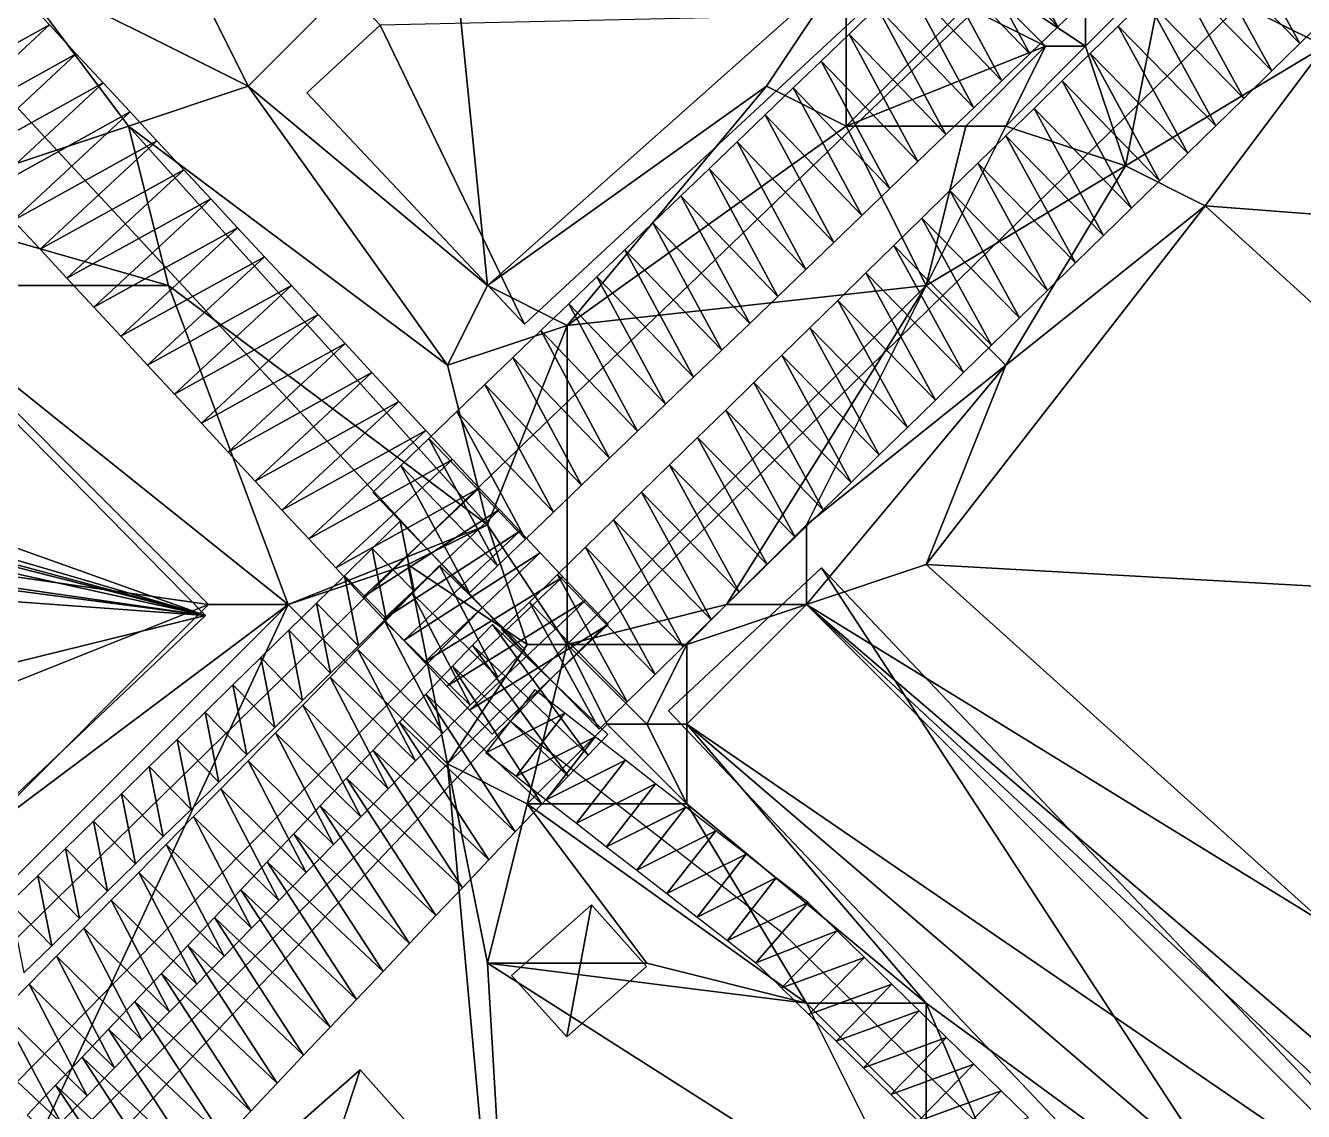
# Model space of a CAD drawing. Header units: metres. Extents: x -1103 to 901, y -902 to 905.
# Drawn here: x -871.2 to -807.1, y -407.4 to -353 of the extents above; entities that cross this region are included whole.
import ezdxf

# ---------------------------------------------------------------- set-up
doc = ezdxf.new("R2010")
doc.units = ezdxf.units.M
for name, color, linetype in [('OSM_BUILDING_FOOTPRINTS', 7, 'CONTINUOUS'), ('OSM_BUILDING_ROOFS', 1, 'CONTINUOUS'), ('OSM_BUILDING_WALLS', 8, 'CONTINUOUS'), ('OSM_ROAD_AXES', 2, 'CONTINUOUS'), ('OSM_ROAD_SURFACE', 9, 'CONTINUOUS'), ('OSM_TERRAIN', 3, 'CONTINUOUS')]:
    doc.layers.add(name, color=color, linetype=linetype)

msp = doc.modelspace()

# ---------------------------------------------------------------- linework, layer by layer
at = {"layer": 'OSM_BUILDING_FOOTPRINTS'}
for points in [[(-857.055, -356.328, 12.194), (-853.386, -352.933, 12.194), (-855.762, -350.4, 12.194), (-849.418, -344.517, 12.194), (-847.14, -346.938, 12.194), (-837.767, -338.246, 12.194), (-828.139, -348.497, 12.194), (-830.759, -350.93, 12.194), (-829.377, -352.401, 12.194), (-846.134, -367.939, 12.194), (-857.055, -356.328, 12.194)], [(-879.317, -398.784, 13.154), (-888.547, -389.052, 13.154), (-879.881, -381.266, 13.154), (-880.942, -380.094, 13.154), (-881.484, -380.426, 13.154), (-883.407, -379.475, 13.154), (-885.264, -377.451, 13.154), (-884.756, -376.776, 13.154), (-885.242, -376.345, 13.154), (-884.866, -375.903, 13.154), (-887.442, -373.525, 13.154), (-878.842, -365.584, 13.154), (-862.151, -382.56, 13.154), (-879.317, -398.784, 13.154)], [(-838.916, -387.337, 12.575), (-831.245, -380.159, 12.575), (-791.595, -422.017, 12.575), (-799.266, -429.194, 12.575), (-838.916, -387.337, 12.575)], [(-846.786, -400.608, 14.568), (-842.785, -397.069, 14.568), (-840.021, -400.165, 14.568), (-844.022, -403.693, 14.568), (-846.786, -400.608, 14.568)], [(-861.907, -411.954, 14.992), (-854.38, -405.341, 14.992), (-850.467, -409.743, 14.992), (-857.994, -416.356, 14.992), (-861.907, -411.954, 14.992)]]:
    msp.add_polyline3d(points, close=True, dxfattribs=at)
at = {"layer": 'OSM_BUILDING_ROOFS'}
for points in [[(-853.386, -352.933, 23.794), (-846.134, -367.939, 23.794), (-829.377, -352.401, 23.794)], [(-853.386, -352.933, 23.794), (-857.055, -356.328, 23.794), (-846.134, -367.939, 23.794)], [(-862.151, -382.56, 18.354), (-878.842, -365.584, 18.354), (-887.442, -373.525, 18.354)], [(-862.151, -382.56, 18.354), (-887.442, -373.525, 18.354), (-884.866, -375.903, 18.354)], [(-862.151, -382.56, 18.354), (-884.866, -375.903, 18.354), (-885.242, -376.345, 18.354)], [(-862.151, -382.56, 18.354), (-884.756, -376.776, 18.354), (-885.264, -377.451, 18.354)], [(-862.151, -382.56, 18.354), (-885.242, -376.345, 18.354), (-884.756, -376.776, 18.354)], [(-862.151, -382.56, 18.354), (-885.264, -377.451, 18.354), (-883.407, -379.475, 18.354)], [(-862.151, -382.56, 18.354), (-883.407, -379.475, 18.354), (-880.942, -380.094, 18.354)], [(-862.151, -382.56, 18.354), (-880.942, -380.094, 18.354), (-879.881, -381.266, 18.354)], [(-831.245, -380.159, 17.775), (-838.916, -387.337, 17.775), (-799.266, -429.194, 17.775)], [(-831.245, -380.159, 17.775), (-799.266, -429.194, 17.775), (-791.595, -422.017, 17.775)], [(-879.881, -381.266, 18.354), (-888.547, -389.052, 18.354), (-862.151, -382.56, 18.354)], [(-888.547, -389.052, 18.354), (-879.317, -398.784, 18.354), (-862.151, -382.56, 18.354)], [(-842.785, -397.069, 24.568), (-846.786, -400.608, 24.568), (-844.022, -403.693, 24.568)], [(-842.785, -397.069, 24.568), (-844.022, -403.693, 24.568), (-840.021, -400.165, 24.568)], [(-854.38, -405.341, 24.992), (-861.907, -411.954, 24.992), (-857.994, -416.356, 24.992)], [(-854.38, -405.341, 24.992), (-857.994, -416.356, 24.992), (-850.467, -409.743, 24.992)]]:
    msp.add_3dface(points, dxfattribs=at)
at = {"layer": 'OSM_BUILDING_WALLS'}
for points in [[(-846.134, -367.939, 12.194), (-829.377, -352.401, 12.194), (-829.377, -352.401, 23.794)], [(-846.134, -367.939, 12.194), (-829.377, -352.401, 23.794), (-846.134, -367.939, 23.794)], [(-853.386, -352.933, 12.194), (-857.055, -356.328, 12.194), (-857.055, -356.328, 23.794)], [(-853.386, -352.933, 12.194), (-857.055, -356.328, 23.794), (-853.386, -352.933, 23.794)], [(-857.055, -356.328, 12.194), (-846.134, -367.939, 12.194), (-846.134, -367.939, 23.794)], [(-857.055, -356.328, 12.194), (-846.134, -367.939, 23.794), (-857.055, -356.328, 23.794)], [(-862.151, -382.56, 13.154), (-878.842, -365.584, 13.154), (-878.842, -365.584, 18.354)], [(-862.151, -382.56, 13.154), (-878.842, -365.584, 18.354), (-862.151, -382.56, 18.354)], [(-831.245, -380.159, 12.575), (-838.916, -387.337, 12.575), (-838.916, -387.337, 17.775)], [(-831.245, -380.159, 12.575), (-838.916, -387.337, 17.775), (-831.245, -380.159, 17.775)], [(-791.595, -422.017, 12.575), (-831.245, -380.159, 12.575), (-831.245, -380.159, 17.775)], [(-791.595, -422.017, 12.575), (-831.245, -380.159, 17.775), (-791.595, -422.017, 17.775)], [(-879.317, -398.784, 13.154), (-862.151, -382.56, 13.154), (-862.151, -382.56, 18.354)], [(-879.317, -398.784, 13.154), (-862.151, -382.56, 18.354), (-879.317, -398.784, 18.354)], [(-838.916, -387.337, 12.575), (-799.266, -429.194, 12.575), (-799.266, -429.194, 17.775)], [(-838.916, -387.337, 12.575), (-799.266, -429.194, 17.775), (-838.916, -387.337, 17.775)], [(-842.785, -397.069, 14.568), (-846.786, -400.608, 14.568), (-846.786, -400.608, 24.568)], [(-842.785, -397.069, 14.568), (-846.786, -400.608, 24.568), (-842.785, -397.069, 24.568)], [(-840.021, -400.165, 14.568), (-842.785, -397.069, 14.568), (-842.785, -397.069, 24.568)], [(-840.021, -400.165, 14.568), (-842.785, -397.069, 24.568), (-840.021, -400.165, 24.568)], [(-846.786, -400.608, 14.568), (-844.022, -403.693, 14.568), (-844.022, -403.693, 24.568)], [(-846.786, -400.608, 14.568), (-844.022, -403.693, 24.568), (-846.786, -400.608, 24.568)], [(-844.022, -403.693, 14.568), (-840.021, -400.165, 14.568), (-840.021, -400.165, 24.568)], [(-844.022, -403.693, 14.568), (-840.021, -400.165, 24.568), (-844.022, -403.693, 24.568)], [(-854.38, -405.341, 14.992), (-861.907, -411.954, 14.992), (-861.907, -411.954, 24.992)], [(-854.38, -405.341, 14.992), (-861.907, -411.954, 24.992), (-854.38, -405.341, 24.992)], [(-850.467, -409.743, 14.992), (-854.38, -405.341, 14.992), (-854.38, -405.341, 24.992)], [(-850.467, -409.743, 14.992), (-854.38, -405.341, 24.992), (-850.467, -409.743, 24.992)]]:
    msp.add_3dface(points, dxfattribs=at)
at = {"layer": 'OSM_ROAD_AXES'}
for points in [[(-851.329, -378.899, 16.744), (-821.805, -350.499, 14.339), (-796.692, -326.335, 13.938), (-778.343, -308.684, 14.936), (-711.326, -244.198, 11.919), (-695.409, -235.672, 11.147)], [(-695.409, -235.672, 11.147), (-704.693, -250.303, 11.393), (-806.883, -348.608, 14.516), (-844.852, -385.755, 16.494)], [(-901.657, -324.655, 15.01), (-895.832, -330.948, 15.031), (-851.329, -378.899, 16.744), (-848.256, -382.15, 16.713)], [(-957.441, -541.844, 15.651), (-939.635, -497.53, 15.073), (-928.814, -475.423, 13.919), (-918.998, -457.707, 14.281), (-907.193, -439.448, 14.407), (-896.383, -425.48, 14.768), (-883.495, -410.351, 15.727), (-851.329, -378.899, 16.744)], [(-949.372, -542.673, 15.503), (-932.958, -498.968, 15.031), (-923.254, -477.745, 14.556), (-911.283, -456.213, 15.343), (-899.312, -438.298, 15.438), (-883.406, -419.033, 15.764), (-871.59, -405.939, 16.887), (-848.256, -382.15, 16.713)], [(-848.256, -382.15, 16.713), (-844.852, -385.755, 16.494)], [(-844.852, -385.755, 16.494), (-846.852, -387.857, 16.62), (-868.086, -410.263, 16.911), (-885.573, -431.474, 16.535), (-894.758, -443.827, 16.578), (-906.563, -463.07, 16.257), (-918.279, -484.646, 15.293), (-942.707, -541.634, 15.245)], [(-846.852, -387.857, 16.62), (-833.223, -398.462, 15.991), (-816.775, -414.519, 15.74), (-797.796, -436.162, 13.42), (-790.224, -446.336, 12.431)]]:
    msp.add_polyline3d(points, dxfattribs=at)
at = {"layer": 'OSM_ROAD_SURFACE'}
for points in [[(-819.379, -353.021, 14.668), (-822.837, -346.634, 14.341), (-824.232, -347.977, 14.393)], [(-819.379, -353.021, 14.668), (-817.984, -351.679, 14.374), (-822.837, -346.634, 14.341)], [(-820.785, -354.374, 14.643), (-824.232, -347.977, 14.393), (-825.638, -349.329, 14.497)], [(-820.785, -354.374, 14.643), (-819.379, -353.021, 14.668), (-824.232, -347.977, 14.393)], [(-810.737, -347.482, 14.542), (-812.143, -348.858, 14.552), (-807.248, -353.861, 14.622)], [(-810.737, -347.482, 14.542), (-807.248, -353.861, 14.622), (-805.842, -352.485, 14.611)], [(-822.191, -355.726, 14.79), (-825.638, -349.329, 14.497), (-827.044, -350.681, 14.942)], [(-822.191, -355.726, 14.79), (-820.785, -354.374, 14.643), (-825.638, -349.329, 14.497)], [(-812.143, -348.858, 14.552), (-813.55, -350.233, 14.563), (-808.654, -355.237, 14.657)], [(-812.143, -348.858, 14.552), (-808.654, -355.237, 14.657), (-807.248, -353.861, 14.622)], [(-813.55, -350.233, 14.563), (-814.956, -351.609, 14.618), (-810.06, -356.613, 14.697)], [(-813.55, -350.233, 14.563), (-810.06, -356.613, 14.697), (-808.654, -355.237, 14.657)], [(-823.597, -357.079, 14.936), (-827.044, -350.681, 14.942), (-828.45, -352.034, 15.144)], [(-823.597, -357.079, 14.936), (-822.191, -355.726, 14.79), (-827.044, -350.681, 14.942)], [(-877.187, -356.918, 15.512), (-869.975, -352.929, 15.536), (-871.323, -351.476, 15.448)], [(-814.956, -351.609, 14.618), (-816.362, -352.985, 14.688), (-811.467, -357.989, 14.746)], [(-814.956, -351.609, 14.618), (-811.467, -357.989, 14.746), (-810.06, -356.613, 14.697)], [(-825.003, -358.431, 15.093), (-828.45, -352.034, 15.144), (-829.855, -353.386, 15.285)], [(-825.003, -358.431, 15.093), (-823.597, -357.079, 14.936), (-828.45, -352.034, 15.144)], [(-877.187, -356.918, 15.512), (-875.838, -358.371, 15.574), (-869.975, -352.929, 15.536)], [(-875.838, -358.371, 15.574), (-868.626, -354.382, 15.619), (-869.975, -352.929, 15.536)], [(-816.362, -352.985, 14.688), (-817.768, -354.361, 14.759), (-812.873, -359.365, 14.795)], [(-816.362, -352.985, 14.688), (-812.873, -359.365, 14.795), (-811.467, -357.989, 14.746)], [(-826.409, -359.783, 15.271), (-829.855, -353.386, 15.285), (-831.261, -354.739, 15.335)], [(-826.409, -359.783, 15.271), (-825.003, -358.431, 15.093), (-829.855, -353.386, 15.285)], [(-875.838, -358.371, 15.574), (-874.49, -359.824, 15.662), (-868.626, -354.382, 15.619)], [(-874.49, -359.824, 15.662), (-867.277, -355.835, 15.693), (-868.626, -354.382, 15.619)], [(-817.768, -354.361, 14.759), (-819.174, -355.737, 14.874), (-814.279, -360.74, 14.844)], [(-817.768, -354.361, 14.759), (-814.279, -360.74, 14.844), (-812.873, -359.365, 14.795)], [(-827.814, -361.136, 15.449), (-831.261, -354.739, 15.335), (-832.667, -356.091, 15.375)], [(-827.814, -361.136, 15.449), (-826.409, -359.783, 15.271), (-831.261, -354.739, 15.335)], [(-819.174, -355.737, 14.874), (-820.581, -357.113, 14.991), (-815.685, -362.116, 14.946)], [(-819.174, -355.737, 14.874), (-815.685, -362.116, 14.946), (-814.279, -360.74, 14.844)], [(-874.49, -359.824, 15.662), (-873.141, -361.277, 15.732), (-867.277, -355.835, 15.693)], [(-873.141, -361.277, 15.732), (-865.929, -357.288, 15.767), (-867.277, -355.835, 15.693)], [(-829.22, -362.488, 15.557), (-832.667, -356.091, 15.375), (-834.073, -357.443, 15.457)], [(-829.22, -362.488, 15.557), (-827.814, -361.136, 15.449), (-832.667, -356.091, 15.375)], [(-873.141, -361.277, 15.732), (-871.793, -362.73, 15.783), (-865.929, -357.288, 15.767)], [(-871.793, -362.73, 15.783), (-864.58, -358.741, 15.845), (-865.929, -357.288, 15.767)], [(-830.626, -363.84, 15.635), (-834.073, -357.443, 15.457), (-835.479, -358.796, 15.556)], [(-830.626, -363.84, 15.635), (-829.22, -362.488, 15.557), (-834.073, -357.443, 15.457)], [(-820.581, -357.113, 14.991), (-821.987, -358.489, 15.107), (-817.092, -363.492, 15.052)], [(-820.581, -357.113, 14.991), (-817.092, -363.492, 15.052), (-815.685, -362.116, 14.946)], [(-871.793, -362.73, 15.783), (-870.444, -364.183, 15.835), (-864.58, -358.741, 15.845)], [(-870.444, -364.183, 15.835), (-863.232, -360.194, 15.922), (-864.58, -358.741, 15.845)], [(-832.032, -365.193, 15.712), (-835.479, -358.796, 15.556), (-836.885, -360.148, 15.654)], [(-832.032, -365.193, 15.712), (-830.626, -363.84, 15.635), (-835.479, -358.796, 15.556)], [(-821.987, -358.489, 15.107), (-823.393, -359.864, 15.164), (-818.498, -364.868, 15.157)], [(-821.987, -358.489, 15.107), (-818.498, -364.868, 15.157), (-817.092, -363.492, 15.052)], [(-870.444, -364.183, 15.835), (-869.095, -365.636, 15.944), (-863.232, -360.194, 15.922)], [(-869.095, -365.636, 15.944), (-861.883, -361.647, 15.989), (-863.232, -360.194, 15.922)], [(-833.438, -366.545, 15.79), (-836.885, -360.148, 15.654), (-838.291, -361.5, 15.753)], [(-833.438, -366.545, 15.79), (-832.032, -365.193, 15.712), (-836.885, -360.148, 15.654)], [(-823.393, -359.864, 15.164), (-824.799, -361.24, 15.192), (-819.904, -366.244, 15.269)], [(-823.393, -359.864, 15.164), (-819.904, -366.244, 15.269), (-818.498, -364.868, 15.157)], [(-834.844, -367.898, 15.865), (-838.291, -361.5, 15.753), (-839.697, -362.853, 15.851)], [(-834.844, -367.898, 15.865), (-833.438, -366.545, 15.79), (-838.291, -361.5, 15.753)], [(-824.799, -361.24, 15.192), (-826.206, -362.616, 15.369), (-821.31, -367.62, 15.396)], [(-824.799, -361.24, 15.192), (-821.31, -367.62, 15.396), (-819.904, -366.244, 15.269)], [(-869.095, -365.636, 15.944), (-867.747, -367.089, 16.041), (-861.883, -361.647, 15.989)], [(-867.747, -367.089, 16.041), (-860.535, -363.1, 16.056), (-861.883, -361.647, 15.989)], [(-826.206, -362.616, 15.369), (-827.612, -363.992, 15.519), (-822.717, -368.995, 15.523)], [(-826.206, -362.616, 15.369), (-822.717, -368.995, 15.523), (-821.31, -367.62, 15.396)], [(-867.747, -367.089, 16.041), (-866.398, -368.542, 16.133), (-860.535, -363.1, 16.056)], [(-866.398, -368.542, 16.133), (-859.186, -364.553, 16.123), (-860.535, -363.1, 16.056)], [(-836.25, -369.25, 15.94), (-839.697, -362.853, 15.851), (-841.103, -364.205, 15.908)], [(-836.25, -369.25, 15.94), (-834.844, -367.898, 15.865), (-839.697, -362.853, 15.851)], [(-827.612, -363.992, 15.519), (-829.018, -365.368, 15.597), (-824.123, -370.371, 15.612)], [(-827.612, -363.992, 15.519), (-824.123, -370.371, 15.612), (-822.717, -368.995, 15.523)], [(-866.398, -368.542, 16.133), (-865.05, -369.996, 16.226), (-859.186, -364.553, 16.123)], [(-865.05, -369.996, 16.226), (-857.837, -366.007, 16.19), (-859.186, -364.553, 16.123)], [(-837.656, -370.602, 16.014), (-841.103, -364.205, 15.908), (-842.509, -365.558, 15.963)], [(-837.656, -370.602, 16.014), (-836.25, -369.25, 15.94), (-841.103, -364.205, 15.908)], [(-829.018, -365.368, 15.597), (-830.424, -366.744, 15.675), (-825.529, -371.747, 15.698)], [(-829.018, -365.368, 15.597), (-825.529, -371.747, 15.698), (-824.123, -370.371, 15.612)], [(-865.05, -369.996, 16.226), (-863.701, -371.449, 16.318), (-857.837, -366.007, 16.19)], [(-863.701, -371.449, 16.318), (-856.489, -367.46, 16.256), (-857.837, -366.007, 16.19)], [(-839.062, -371.955, 16.089), (-842.509, -365.558, 15.963), (-843.914, -366.91, 16.019)], [(-839.062, -371.955, 16.089), (-837.656, -370.602, 16.014), (-842.509, -365.558, 15.963)], [(-840.468, -373.307, 16.163), (-843.914, -366.91, 16.019), (-845.32, -368.262, 16.198)], [(-840.468, -373.307, 16.163), (-839.062, -371.955, 16.089), (-843.914, -366.91, 16.019)], [(-830.424, -366.744, 15.675), (-831.831, -368.119, 15.749), (-826.935, -373.123, 15.783)], [(-830.424, -366.744, 15.675), (-826.935, -373.123, 15.783), (-825.529, -371.747, 15.698)], [(-863.701, -371.449, 16.318), (-862.353, -372.902, 16.411), (-856.489, -367.46, 16.256)], [(-862.353, -372.902, 16.411), (-855.14, -368.913, 16.323), (-856.489, -367.46, 16.256)], [(-841.873, -374.66, 16.238), (-845.32, -368.262, 16.198), (-846.726, -369.615, 16.325)], [(-841.873, -374.66, 16.238), (-840.468, -373.307, 16.163), (-845.32, -368.262, 16.198)], [(-831.831, -368.119, 15.749), (-833.237, -369.495, 15.824), (-828.342, -374.499, 15.869)], [(-831.831, -368.119, 15.749), (-828.342, -374.499, 15.869), (-826.935, -373.123, 15.783)], [(-862.353, -372.902, 16.411), (-861.004, -374.355, 16.504), (-855.14, -368.913, 16.323)], [(-861.004, -374.355, 16.504), (-853.792, -370.366, 16.39), (-855.14, -368.913, 16.323)], [(-843.279, -376.012, 16.312), (-846.726, -369.615, 16.325), (-848.132, -370.967, 16.4)], [(-843.279, -376.012, 16.312), (-841.873, -374.66, 16.238), (-846.726, -369.615, 16.325)], [(-833.237, -369.495, 15.824), (-834.643, -370.871, 15.899), (-829.748, -375.875, 15.954)], [(-833.237, -369.495, 15.824), (-829.748, -375.875, 15.954), (-828.342, -374.499, 15.869)], [(-861.004, -374.355, 16.504), (-859.655, -375.808, 16.594), (-853.792, -370.366, 16.39)], [(-859.655, -375.808, 16.594), (-852.443, -371.819, 16.457), (-853.792, -370.366, 16.39)], [(-844.685, -377.364, 16.424), (-848.132, -370.967, 16.4), (-849.538, -372.319, 16.475)], [(-844.685, -377.364, 16.424), (-843.279, -376.012, 16.312), (-848.132, -370.967, 16.4)], [(-834.643, -370.871, 15.899), (-836.049, -372.247, 15.974), (-831.154, -377.25, 16.04)], [(-834.643, -370.871, 15.899), (-831.154, -377.25, 16.04), (-829.748, -375.875, 15.954)], [(-859.655, -375.808, 16.594), (-858.307, -377.261, 16.684), (-852.443, -371.819, 16.457)], [(-858.307, -377.261, 16.684), (-851.095, -373.272, 16.524), (-852.443, -371.819, 16.457)], [(-846.091, -378.717, 16.575), (-849.538, -372.319, 16.475), (-850.944, -373.672, 16.543)], [(-846.091, -378.717, 16.575), (-844.685, -377.364, 16.424), (-849.538, -372.319, 16.475)], [(-836.049, -372.247, 15.974), (-837.456, -373.623, 16.049), (-832.56, -378.626, 16.107)], [(-836.049, -372.247, 15.974), (-832.56, -378.626, 16.107), (-831.154, -377.25, 16.04)], [(-858.307, -377.261, 16.684), (-856.958, -378.714, 16.774), (-851.095, -373.272, 16.524)], [(-856.958, -378.714, 16.774), (-849.746, -374.725, 16.591), (-851.095, -373.272, 16.524)], [(-847.497, -380.069, 16.761), (-850.944, -373.672, 16.543), (-852.35, -375.024, 16.557)], [(-847.497, -380.069, 16.761), (-846.091, -378.717, 16.575), (-850.944, -373.672, 16.543)], [(-837.456, -373.623, 16.049), (-838.862, -374.999, 16.124), (-833.967, -380.002, 16.182)], [(-837.456, -373.623, 16.049), (-833.967, -380.002, 16.182), (-832.56, -378.626, 16.107)], [(-856.958, -378.714, 16.774), (-855.61, -380.167, 16.865), (-849.746, -374.725, 16.591)], [(-855.61, -380.167, 16.865), (-848.408, -376.167, 16.657), (-849.746, -374.725, 16.591)], [(-838.862, -374.999, 16.124), (-840.268, -376.374, 16.198), (-835.373, -381.378, 16.258)], [(-838.862, -374.999, 16.124), (-835.373, -381.378, 16.258), (-833.967, -380.002, 16.182)], [(-848.903, -381.421, 16.751), (-852.35, -375.024, 16.557), (-853.756, -376.377, 16.637)], [(-848.903, -381.421, 16.751), (-847.497, -380.069, 16.761), (-852.35, -375.024, 16.557)], [(-855.61, -380.167, 16.865), (-854.251, -381.631, 16.824), (-848.408, -376.167, 16.657)], [(-854.251, -381.631, 16.824), (-847.398, -377.235, 16.677), (-848.408, -376.167, 16.657)], [(-840.268, -376.374, 16.198), (-841.674, -377.75, 16.273), (-836.779, -382.754, 16.331)], [(-840.268, -376.374, 16.198), (-836.779, -382.754, 16.331), (-835.373, -381.378, 16.258)], [(-854.251, -381.631, 16.824), (-853.212, -382.73, 16.804), (-847.398, -377.235, 16.677)], [(-853.212, -382.73, 16.804), (-846.374, -378.319, 16.596), (-847.398, -377.235, 16.677)], [(-851.679, -381.339, 16.723), (-852.378, -377.827, 16.727), (-853.777, -379.194, 16.808)], [(-851.679, -381.339, 16.723), (-850.281, -379.971, 16.728), (-852.378, -377.827, 16.727)], [(-841.674, -377.75, 16.273), (-843.081, -379.126, 16.348), (-838.185, -384.13, 16.395)], [(-841.674, -377.75, 16.273), (-838.185, -384.13, 16.395), (-836.779, -382.754, 16.331)], [(-853.212, -382.73, 16.804), (-852.188, -383.814, 16.785), (-846.374, -378.319, 16.596)], [(-852.188, -383.814, 16.785), (-845.349, -379.403, 16.515), (-846.374, -378.319, 16.596)], [(-853.078, -382.706, 16.799), (-853.777, -379.194, 16.808), (-855.175, -380.561, 16.889)], [(-853.078, -382.706, 16.799), (-851.679, -381.339, 16.723), (-853.777, -379.194, 16.808)], [(-852.188, -383.814, 16.785), (-851.163, -384.898, 16.766), (-845.349, -379.403, 16.515)], [(-851.165, -384.897, 16.766), (-844.213, -380.606, 16.425), (-845.348, -379.404, 16.515)], [(-843.081, -379.126, 16.348), (-844.487, -380.502, 16.449), (-839.592, -385.506, 16.366)], [(-843.081, -379.126, 16.348), (-839.592, -385.506, 16.366), (-838.185, -384.13, 16.395)], [(-847.487, -385.65, 16.799), (-850.398, -380.05, 16.727), (-851.771, -381.449, 16.726)], [(-847.487, -385.65, 16.799), (-846.115, -384.251, 16.79), (-850.398, -380.05, 16.727)], [(-854.476, -384.074, 16.877), (-855.175, -380.561, 16.889), (-856.574, -381.929, 16.917)], [(-854.476, -384.074, 16.877), (-853.078, -382.706, 16.799), (-855.175, -380.561, 16.889)], [(-851.165, -384.897, 16.766), (-850.03, -386.098, 16.78), (-844.213, -380.606, 16.425)], [(-850.03, -386.098, 16.78), (-843.078, -381.807, 16.385), (-844.213, -380.606, 16.425)], [(-844.487, -380.502, 16.449), (-845.893, -381.878, 16.638), (-840.998, -386.881, 16.338)], [(-844.487, -380.502, 16.449), (-840.998, -386.881, 16.338), (-839.592, -385.506, 16.366)], [(-855.875, -385.441, 16.923), (-856.574, -381.929, 16.917), (-857.972, -383.296, 16.964)], [(-855.875, -385.441, 16.923), (-854.476, -384.074, 16.877), (-856.574, -381.929, 16.917)], [(-848.86, -387.05, 16.799), (-851.771, -381.449, 16.726), (-853.143, -382.848, 16.804)], [(-848.86, -387.05, 16.799), (-847.487, -385.65, 16.799), (-851.771, -381.449, 16.726)], [(-850.03, -386.098, 16.78), (-848.895, -387.3, 16.801), (-843.078, -381.807, 16.385)], [(-848.895, -387.3, 16.801), (-841.944, -383.009, 16.39), (-843.078, -381.807, 16.385)], [(-845.893, -381.878, 16.638), (-847.299, -383.254, 16.78), (-842.404, -388.257, 16.734)], [(-845.893, -381.878, 16.638), (-842.404, -388.257, 16.734), (-840.998, -386.881, 16.338)], [(-857.273, -386.809, 16.933), (-857.972, -383.296, 16.964), (-859.371, -384.664, 16.971)], [(-857.273, -386.809, 16.933), (-855.875, -385.441, 16.923), (-857.972, -383.296, 16.964)], [(-850.232, -388.449, 16.8), (-853.143, -382.848, 16.804), (-854.516, -384.247, 16.881)], [(-850.232, -388.449, 16.8), (-848.86, -387.05, 16.799), (-853.143, -382.848, 16.804)], [(-848.895, -387.3, 16.801), (-847.76, -388.502, 16.713), (-841.944, -383.009, 16.39)], [(-847.749, -382.997, 16.773), (-848.749, -384.048, 16.774), (-842.955, -389.564, 16.736)], [(-847.749, -382.997, 16.773), (-842.955, -389.564, 16.736), (-841.955, -388.514, 16.71)], [(-851.605, -389.848, 16.838), (-854.516, -384.247, 16.881), (-855.888, -385.647, 16.922)], [(-851.605, -389.848, 16.838), (-850.232, -388.449, 16.8), (-854.516, -384.247, 16.881)], [(-848.749, -384.048, 16.774), (-849.753, -385.102, 16.774), (-843.952, -390.611, 16.762)], [(-848.749, -384.048, 16.774), (-843.952, -390.611, 16.762), (-842.955, -389.564, 16.736)], [(-858.672, -388.176, 16.944), (-859.371, -384.664, 16.971), (-860.769, -386.031, 16.959)], [(-858.672, -388.176, 16.944), (-857.273, -386.809, 16.933), (-859.371, -384.664, 16.971)], [(-849.753, -385.102, 16.774), (-851.083, -386.506, 16.793), (-845.276, -392.009, 16.796)], [(-849.753, -385.102, 16.774), (-845.276, -392.009, 16.796), (-843.952, -390.611, 16.762)], [(-852.978, -391.248, 16.848), (-855.888, -385.647, 16.922), (-857.261, -387.046, 16.932)], [(-852.978, -391.248, 16.848), (-851.605, -389.848, 16.838), (-855.888, -385.647, 16.922)], [(-860.07, -389.544, 16.954), (-860.769, -386.031, 16.959), (-862.168, -387.399, 16.946)], [(-860.07, -389.544, 16.954), (-858.672, -388.176, 16.944), (-860.769, -386.031, 16.959)], [(-851.083, -386.506, 16.793), (-852.41, -387.906, 16.861), (-846.603, -393.409, 16.819)], [(-851.083, -386.506, 16.793), (-846.603, -393.409, 16.819), (-845.276, -392.009, 16.796)], [(-848.081, -389.435, 16.76), (-844.11, -387.457, 16.642), (-845.624, -386.278, 16.58)], [(-854.35, -392.647, 16.858), (-857.261, -387.046, 16.932), (-858.634, -388.445, 16.942)], [(-854.35, -392.647, 16.858), (-852.978, -391.248, 16.848), (-857.261, -387.046, 16.932)], [(-861.469, -390.911, 16.965), (-862.168, -387.399, 16.946), (-863.566, -388.766, 16.934)], [(-861.469, -390.911, 16.965), (-860.07, -389.544, 16.954), (-862.168, -387.399, 16.946)], [(-848.081, -389.435, 16.76), (-846.566, -390.614, 16.789), (-844.11, -387.457, 16.642)], [(-846.566, -390.614, 16.789), (-842.595, -388.635, 16.746), (-844.11, -387.457, 16.642)], [(-855.723, -394.046, 16.868), (-858.634, -388.445, 16.942), (-860.006, -389.845, 16.952)], [(-855.723, -394.046, 16.868), (-854.35, -392.647, 16.858), (-858.634, -388.445, 16.942)], [(-852.41, -387.906, 16.861), (-853.737, -389.306, 16.87), (-847.93, -394.809, 16.788)], [(-852.41, -387.906, 16.861), (-847.93, -394.809, 16.788), (-846.603, -393.409, 16.819)], [(-862.867, -392.279, 16.973), (-863.566, -388.766, 16.934), (-864.965, -390.134, 16.922)], [(-862.867, -392.279, 16.973), (-861.469, -390.911, 16.965), (-863.566, -388.766, 16.934)], [(-846.566, -390.614, 16.789), (-845.052, -391.792, 16.789), (-842.595, -388.635, 16.746)], [(-845.052, -391.792, 16.789), (-841.081, -389.813, 16.609), (-842.595, -388.635, 16.746)], [(-853.737, -389.306, 16.87), (-855.064, -390.707, 16.88), (-849.258, -396.21, 16.825)], [(-853.737, -389.306, 16.87), (-849.258, -396.21, 16.825), (-847.93, -394.809, 16.788)], [(-864.266, -393.646, 16.961), (-864.965, -390.134, 16.922), (-866.363, -391.501, 16.91)], [(-864.266, -393.646, 16.961), (-862.867, -392.279, 16.973), (-864.965, -390.134, 16.922)], [(-857.095, -395.446, 16.878), (-860.006, -389.845, 16.952), (-861.379, -391.244, 16.962)], [(-857.095, -395.446, 16.878), (-855.723, -394.046, 16.868), (-860.006, -389.845, 16.952)], [(-845.052, -391.792, 16.789), (-843.538, -392.97, 16.682), (-841.081, -389.813, 16.609)], [(-843.538, -392.97, 16.682), (-839.567, -390.992, 16.473), (-841.081, -389.813, 16.609)], [(-855.064, -390.707, 16.88), (-856.391, -392.107, 16.889), (-850.585, -397.61, 16.856)], [(-855.064, -390.707, 16.88), (-850.585, -397.61, 16.856), (-849.258, -396.21, 16.825)], [(-843.538, -392.97, 16.682), (-842.023, -394.149, 16.58), (-839.567, -390.992, 16.473)], [(-842.023, -394.149, 16.58), (-838.052, -392.17, 16.341), (-839.567, -390.992, 16.473)], [(-865.664, -395.014, 16.949), (-866.363, -391.501, 16.91), (-867.762, -392.869, 16.898)], [(-865.664, -395.014, 16.949), (-864.266, -393.646, 16.961), (-866.363, -391.501, 16.91)], [(-858.468, -396.845, 16.888), (-861.379, -391.244, 16.962), (-862.751, -392.643, 16.972)], [(-858.468, -396.845, 16.888), (-857.095, -395.446, 16.878), (-861.379, -391.244, 16.962)], [(-856.391, -392.107, 16.889), (-857.718, -393.507, 16.898), (-851.912, -399.01, 16.867)], [(-856.391, -392.107, 16.889), (-851.912, -399.01, 16.867), (-850.585, -397.61, 16.856)], [(-842.023, -394.149, 16.58), (-840.509, -395.327, 16.479), (-838.052, -392.17, 16.341)], [(-840.509, -395.327, 16.479), (-836.538, -393.349, 16.266), (-838.052, -392.17, 16.341)], [(-867.063, -396.381, 16.937), (-867.762, -392.869, 16.898), (-869.16, -394.236, 16.885)], [(-867.063, -396.381, 16.937), (-865.664, -395.014, 16.949), (-867.762, -392.869, 16.898)], [(-859.84, -398.244, 16.898), (-862.751, -392.643, 16.972), (-864.124, -394.043, 16.966)], [(-859.84, -398.244, 16.898), (-858.468, -396.845, 16.888), (-862.751, -392.643, 16.972)], [(-857.718, -393.507, 16.898), (-859.046, -394.908, 16.908), (-853.239, -400.411, 16.877)], [(-857.718, -393.507, 16.898), (-853.239, -400.411, 16.877), (-851.912, -399.01, 16.867)], [(-840.509, -395.327, 16.479), (-838.994, -396.505, 16.378), (-836.538, -393.349, 16.266)], [(-838.994, -396.505, 16.378), (-835.024, -394.527, 16.197), (-836.538, -393.349, 16.266)], [(-868.461, -397.749, 16.924), (-869.16, -394.236, 16.885), (-870.559, -395.604, 16.873)], [(-868.461, -397.749, 16.924), (-867.063, -396.381, 16.937), (-869.16, -394.236, 16.885)], [(-861.213, -399.643, 16.908), (-864.124, -394.043, 16.966), (-865.496, -395.442, 16.955)], [(-861.213, -399.643, 16.908), (-859.84, -398.244, 16.898), (-864.124, -394.043, 16.966)], [(-838.994, -396.505, 16.378), (-837.48, -397.684, 16.276), (-835.024, -394.527, 16.197)], [(-837.48, -397.684, 16.276), (-833.509, -395.705, 16.119), (-835.024, -394.527, 16.197)], [(-862.586, -401.043, 16.918), (-865.496, -395.442, 16.955), (-866.869, -396.841, 16.943)], [(-862.586, -401.043, 16.918), (-861.213, -399.643, 16.908), (-865.496, -395.442, 16.955)], [(-859.046, -394.908, 16.908), (-860.373, -396.308, 16.917), (-854.566, -401.811, 16.887)], [(-859.046, -394.908, 16.908), (-854.566, -401.811, 16.887), (-853.239, -400.411, 16.877)], [(-869.86, -399.116, 16.912), (-870.559, -395.604, 16.873), (-871.957, -396.971, 16.861)], [(-869.86, -399.116, 16.912), (-868.461, -397.749, 16.924), (-870.559, -395.604, 16.873)], [(-837.48, -397.684, 16.276), (-835.966, -398.862, 16.175), (-833.509, -395.705, 16.119)], [(-835.966, -398.862, 16.175), (-831.908, -396.955, 16.025), (-833.509, -395.705, 16.119)], [(-860.373, -396.308, 16.917), (-861.7, -397.709, 16.926), (-855.893, -403.211, 16.897)], [(-860.373, -396.308, 16.917), (-855.893, -403.211, 16.897), (-854.566, -401.811, 16.887)], [(-871.258, -400.484, 16.9), (-869.86, -399.116, 16.912), (-871.957, -396.971, 16.861)], [(-863.958, -402.442, 16.928), (-866.869, -396.841, 16.943), (-868.242, -398.241, 16.932)], [(-863.958, -402.442, 16.928), (-862.586, -401.043, 16.918), (-866.869, -396.841, 16.943)], [(-835.966, -398.862, 16.175), (-834.538, -399.969, 16.079), (-831.908, -396.955, 16.025)], [(-834.538, -399.969, 16.079), (-830.455, -398.369, 15.98), (-831.908, -396.955, 16.025)], [(-861.7, -397.709, 16.926), (-863.027, -399.109, 16.936), (-857.22, -404.612, 16.907)], [(-861.7, -397.709, 16.926), (-857.22, -404.612, 16.907), (-855.893, -403.211, 16.897)], [(-865.331, -403.841, 16.938), (-868.242, -398.241, 16.932), (-869.614, -399.64, 16.92)], [(-865.331, -403.841, 16.938), (-863.958, -402.442, 16.928), (-868.242, -398.241, 16.932)], [(-834.538, -399.969, 16.079), (-833.25, -401.231, 16), (-830.455, -398.369, 15.98)], [(-833.25, -401.231, 16), (-829.085, -399.707, 15.91), (-830.455, -398.369, 15.98)], [(-863.027, -399.109, 16.936), (-864.354, -400.509, 16.945), (-858.547, -406.012, 16.918)], [(-863.027, -399.109, 16.936), (-858.547, -406.012, 16.918), (-857.22, -404.612, 16.907)], [(-866.703, -405.241, 16.948), (-869.614, -399.64, 16.92), (-870.987, -401.039, 16.909)], [(-866.703, -405.241, 16.948), (-865.331, -403.841, 16.938), (-869.614, -399.64, 16.92)], [(-833.25, -401.231, 16), (-831.879, -402.569, 15.942), (-829.085, -399.707, 15.91)], [(-831.879, -402.569, 15.942), (-827.714, -401.045, 15.839), (-829.085, -399.707, 15.91)], [(-864.354, -400.509, 16.945), (-865.681, -401.91, 16.955), (-859.874, -407.413, 16.928)], [(-864.354, -400.509, 16.945), (-859.874, -407.413, 16.928), (-858.547, -406.012, 16.918)], [(-868.076, -406.64, 16.958), (-870.987, -401.039, 16.909), (-872.359, -402.438, 16.884)], [(-868.076, -406.64, 16.958), (-866.703, -405.241, 16.948), (-870.987, -401.039, 16.909)], [(-831.879, -402.569, 15.942), (-830.508, -403.908, 15.921), (-827.714, -401.045, 15.839)], [(-830.508, -403.908, 15.921), (-826.343, -402.383, 15.781), (-827.714, -401.045, 15.839)], [(-865.681, -401.91, 16.955), (-867.008, -403.31, 16.964), (-861.201, -408.813, 16.938)], [(-865.681, -401.91, 16.955), (-861.201, -408.813, 16.938), (-859.874, -407.413, 16.928)], [(-869.405, -407.994, 16.968), (-872.359, -402.438, 16.884), (-873.775, -403.883, 16.818)], [(-869.405, -407.994, 16.968), (-868.076, -406.64, 16.958), (-872.359, -402.438, 16.884)], [(-830.508, -403.908, 15.921), (-829.138, -405.246, 15.891), (-826.343, -402.383, 15.781)], [(-829.138, -405.246, 15.891), (-824.973, -403.722, 15.781), (-826.343, -402.383, 15.781)], [(-867.008, -403.31, 16.964), (-868.335, -404.71, 16.973), (-862.529, -410.213, 16.948)], [(-867.008, -403.31, 16.964), (-862.529, -410.213, 16.948), (-861.201, -408.813, 16.938)], [(-829.138, -405.246, 15.891), (-827.767, -406.584, 15.86), (-824.973, -403.722, 15.781)], [(-827.767, -406.584, 15.86), (-823.602, -405.06, 15.773), (-824.973, -403.722, 15.781)], [(-870.676, -409.403, 16.976), (-873.775, -403.883, 16.818), (-875.13, -405.384, 16.757)], [(-870.676, -409.403, 16.976), (-869.405, -407.994, 16.968), (-873.775, -403.883, 16.818)], [(-868.335, -404.71, 16.973), (-869.662, -406.111, 16.97), (-863.856, -411.614, 16.958)], [(-868.335, -404.71, 16.973), (-863.856, -411.614, 16.958), (-862.529, -410.213, 16.948)], [(-827.767, -406.584, 15.86), (-826.396, -407.922, 15.829), (-823.602, -405.06, 15.773)], [(-826.396, -407.922, 15.829), (-822.231, -406.398, 15.765), (-823.602, -405.06, 15.773)], [(-871.989, -410.858, 16.969), (-870.676, -409.403, 16.976), (-875.13, -405.384, 16.757)], [(-869.662, -406.111, 16.97), (-871.084, -407.614, 16.959), (-865.089, -412.911, 16.968)], [(-869.662, -406.111, 16.97), (-865.089, -412.911, 16.968), (-863.856, -411.614, 16.958)], [(-826.396, -407.922, 15.829), (-825.026, -409.26, 15.807), (-822.231, -406.398, 15.765)], [(-825.026, -409.26, 15.807), (-820.861, -407.736, 15.757), (-822.231, -406.398, 15.765)]]:
    msp.add_3dface(points, dxfattribs=at)
at = {"layer": 'OSM_TERRAIN'}
for points in [[(-814, -350, 14.509), (-806, -354, 14.571), (-808, -344, 14.464)], [(-806, -354, 14.571), (-800, -348, 14.603), (-808, -344, 14.464)], [(-860, -356, 15.462), (-850, -346, 15.129), (-862, -352, 14.785)], [(-860, -356, 15.462), (-848, -366, 15.136), (-850, -346, 15.129)], [(-848, -366, 15.136), (-830, -350, 15.082), (-850, -346, 15.129)], [(-878, -362, 15.597), (-866, -358, 15.773), (-872, -350, 15.327)], [(-866, -358, 15.773), (-860, -356, 15.462), (-872, -350, 15.327)], [(-860, -356, 15.462), (-862, -352, 14.785), (-872, -350, 15.327)], [(-834, -356, 15.298), (-830, -350, 15.082), (-848, -366, 15.136)], [(-834, -356, 15.298), (-830, -358, 15.462), (-830, -350, 15.082)], [(-830, -358, 15.462), (-824, -352, 14.848), (-830, -350, 15.082)], [(-820, -354, 14.518), (-824, -350, 14.357), (-824, -352, 14.848)], [(-820, -354, 14.518), (-818, -354, 14.711), (-824, -350, 14.357)], [(-818, -354, 14.711), (-818, -352, 14.339), (-824, -350, 14.357)], [(-816, -360, 14.737), (-814, -350, 14.509), (-818, -354, 14.711)], [(-818, -354, 14.711), (-814, -350, 14.509), (-818, -352, 14.339)], [(-816, -360, 14.737), (-806, -354, 14.571), (-814, -350, 14.509)], [(-830, -358, 15.462), (-820, -354, 14.518), (-824, -352, 14.848)], [(-824, -358, 14.938), (-820, -354, 14.518), (-830, -358, 15.462)], [(-824, -358, 14.938), (-822, -358, 15.048), (-820, -354, 14.518)], [(-816, -360, 14.737), (-818, -354, 14.711), (-822, -358, 15.048)], [(-822, -358, 15.048), (-818, -354, 14.711), (-820, -354, 14.518)], [(-812, -362, 14.882), (-806, -354, 14.571), (-816, -360, 14.737)], [(-786, -364, 15.28), (-806, -354, 14.571), (-812, -362, 14.882)], [(-866, -358, 15.773), (-850, -370, 16.314), (-860, -356, 15.462)], [(-850, -370, 16.314), (-848, -366, 15.136), (-860, -356, 15.462)], [(-848, -366, 15.136), (-844, -368, 16.179), (-834, -356, 15.298)], [(-844, -368, 16.179), (-830, -358, 15.462), (-834, -356, 15.298)], [(-878, -362, 15.597), (-864, -366, 15.943), (-866, -358, 15.773)], [(-864, -366, 15.943), (-848, -378, 16.694), (-866, -358, 15.773)], [(-848, -378, 16.694), (-850, -370, 16.314), (-866, -358, 15.773)], [(-844, -368, 16.179), (-826, -366, 15.439), (-830, -358, 15.462)], [(-826, -366, 15.439), (-824, -358, 14.938), (-830, -358, 15.462)], [(-826, -366, 15.439), (-822, -358, 15.048), (-824, -358, 14.938)], [(-826, -366, 15.439), (-816, -360, 14.737), (-822, -358, 15.048)], [(-826, -366, 15.439), (-822, -370, 15.499), (-816, -360, 14.737)], [(-822, -370, 15.499), (-812, -362, 14.882), (-816, -360, 14.737)], [(-878, -366, 15.879), (-864, -366, 15.943), (-878, -362, 15.597)], [(-790, -382, 14.044), (-812, -362, 14.882), (-826, -380, 15.626)], [(-826, -380, 15.626), (-812, -362, 14.882), (-822, -370, 15.499)], [(-790, -382, 14.044), (-786, -364, 15.28), (-812, -362, 14.882)], [(-876, -380, 15.894), (-862, -382, 16.021), (-878, -366, 15.879)], [(-862, -382, 16.021), (-858, -382, 16.922), (-878, -366, 15.879)], [(-878, -366, 15.879), (-858, -382, 16.922), (-864, -366, 15.943)], [(-858, -382, 16.922), (-848, -378, 16.694), (-864, -366, 15.943)], [(-850, -370, 16.314), (-844, -368, 16.179), (-848, -366, 15.136)], [(-844, -384, 16.402), (-836, -382, 16.24), (-826, -366, 15.439)], [(-844, -384, 16.402), (-826, -366, 15.439), (-844, -368, 16.179)], [(-836, -382, 16.24), (-832, -378, 16.038), (-826, -366, 15.439)], [(-832, -378, 16.038), (-822, -370, 15.499), (-826, -366, 15.439)], [(-848, -378, 16.694), (-844, -368, 16.179), (-850, -370, 16.314)], [(-848, -378, 16.694), (-844, -384, 16.402), (-844, -368, 16.179)], [(-832, -382, 15.451), (-826, -380, 15.626), (-822, -370, 15.499)], [(-832, -382, 15.451), (-822, -370, 15.499), (-832, -378, 16.038)], [(-858, -382, 16.922), (-852, -380, 16.658), (-848, -378, 16.694)], [(-846, -384, 16.748), (-848, -378, 16.694), (-852, -380, 16.658)], [(-846, -384, 16.748), (-844, -384, 16.402), (-848, -378, 16.694)], [(-836, -382, 16.24), (-832, -382, 15.451), (-832, -378, 16.038)], [(-882, -390, 15.894), (-862, -382, 16.021), (-876, -380, 15.894)], [(-858, -382, 16.922), (-850, -390, 16.766), (-852, -380, 16.658)], [(-850, -390, 16.766), (-846, -384, 16.748), (-852, -380, 16.658)], [(-832, -382, 15.451), (-806, -398, 14.577), (-826, -380, 15.626)], [(-826, -380, 15.626), (-806, -398, 14.577), (-790, -382, 14.044)], [(-874, -394, 15.929), (-862, -382, 16.021), (-882, -390, 15.894)], [(-872, -396, 16.803), (-858, -382, 16.922), (-874, -394, 15.929)], [(-874, -394, 15.929), (-858, -382, 16.922), (-862, -382, 16.021)], [(-872, -396, 16.803), (-872, -412, 16.928), (-858, -382, 16.922)], [(-872, -412, 16.928), (-850, -390, 16.766), (-858, -382, 16.922)], [(-844, -384, 16.402), (-838, -384, 16.347), (-836, -382, 16.24)], [(-800, -414, 15.403), (-832, -382, 15.451), (-838, -388, 15.438)], [(-838, -388, 15.438), (-832, -382, 15.451), (-838, -384, 16.347)], [(-838, -384, 16.347), (-832, -382, 15.451), (-836, -382, 16.24)], [(-832, -382, 15.451), (-800, -414, 15.403), (-804, -408, 15.253)], [(-832, -382, 15.451), (-804, -408, 15.253), (-804, -406, 14.778)], [(-832, -382, 15.451), (-804, -406, 14.778), (-806, -398, 14.577)], [(-850, -390, 16.766), (-846, -392, 16.792), (-844, -384, 16.402)], [(-850, -390, 16.766), (-844, -384, 16.402), (-846, -384, 16.748)], [(-846, -392, 16.792), (-842, -388, 16.681), (-844, -384, 16.402)], [(-842, -388, 16.681), (-840, -388, 16.245), (-844, -384, 16.402)], [(-844, -384, 16.402), (-840, -388, 16.245), (-838, -384, 16.347)], [(-840, -388, 16.245), (-838, -388, 15.438), (-838, -384, 16.347)], [(-846, -392, 16.792), (-838, -392, 16.289), (-842, -388, 16.681)], [(-842, -388, 16.681), (-838, -392, 16.289), (-840, -388, 16.245)], [(-838, -392, 16.289), (-838, -388, 15.438), (-840, -388, 16.245)], [(-826, -402, 15.722), (-796, -424, 15.403), (-838, -388, 15.438)], [(-838, -388, 15.438), (-796, -424, 15.403), (-800, -414, 15.403)], [(-838, -392, 16.289), (-826, -402, 15.722), (-838, -388, 15.438)], [(-846, -434, 16.986), (-850, -390, 16.766), (-872, -412, 16.928)], [(-846, -434, 16.986), (-848, -400, 16.68), (-850, -390, 16.766)], [(-850, -390, 16.766), (-848, -400, 16.68), (-846, -392, 16.792)], [(-848, -400, 16.68), (-840, -400, 16.616), (-846, -392, 16.792)], [(-840, -400, 16.616), (-832, -402, 15.859), (-846, -392, 16.792)], [(-832, -402, 15.859), (-838, -392, 16.289), (-846, -392, 16.792)], [(-832, -402, 15.859), (-826, -402, 15.722), (-838, -392, 16.289)], [(-846, -434, 16.986), (-826, -414, 16.349), (-848, -400, 16.68)], [(-848, -400, 16.68), (-826, -414, 16.349), (-832, -402, 15.859)], [(-848, -400, 16.68), (-832, -402, 15.859), (-840, -400, 16.616)], [(-832, -402, 15.859), (-826, -414, 16.349), (-826, -408, 15.738)], [(-826, -408, 15.738), (-826, -402, 15.722), (-832, -402, 15.859)], [(-820, -416, 15.853), (-796, -424, 15.403), (-826, -402, 15.722)], [(-820, -416, 15.853), (-826, -402, 15.722), (-826, -408, 15.738)]]:
    msp.add_3dface(points, dxfattribs=at)

doc.saveas('drawing.dxf')
